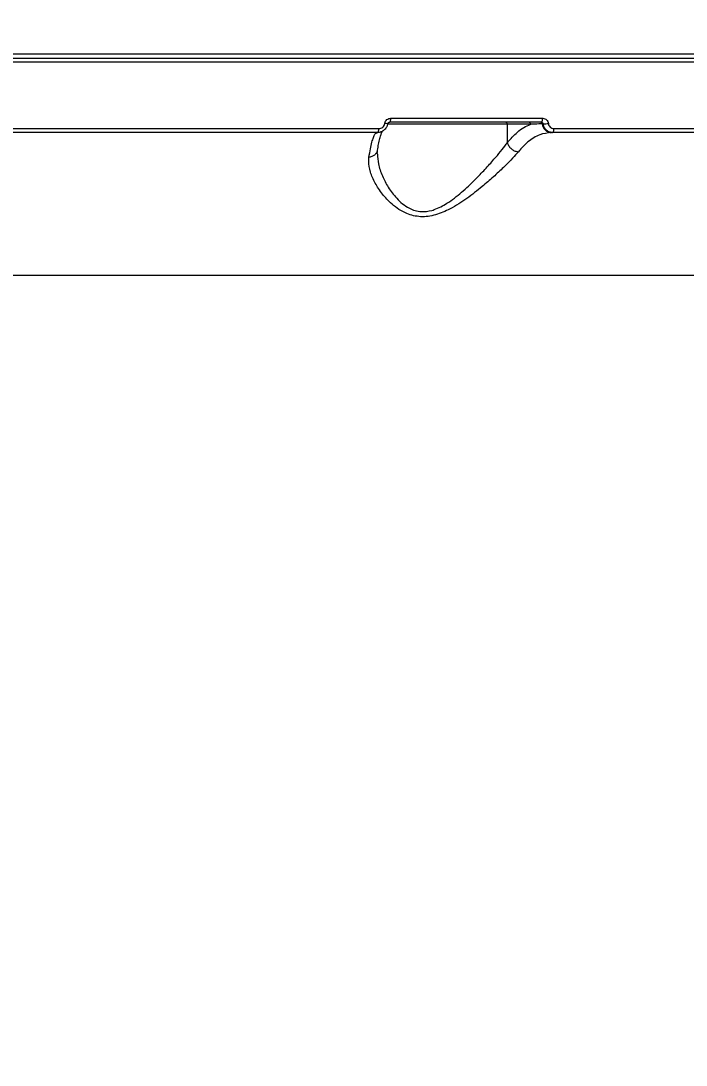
# Model space of a CAD drawing. Header units: millimetres. Extents: x -7735 to 7893, y -6545 to 6034.
# Drawn here: x 2766.6 to 2927.2, y 23 to 275.1 of the extents above; entities that cross this region are included whole.
import ezdxf

# ---------------------------------------------------------------- set-up
doc = ezdxf.new("R2010")
doc.units = ezdxf.units.MM
for name, color, linetype in [('DIKOM_ОБЪЕКТ', 7, 'Continuous'), ('DIKOM_РАЗМЕР_ЗОНА', 7, 'Continuous'), ('DIKOM_РАЗМЕР_ОБЪЕКТА', 7, 'Continuous')]:
    doc.layers.add(name, color=color, linetype=linetype)
doc.styles.add('style1', font='arial.ttf', dxfattribs={"width": 0.8})
doc.dimstyles.new('1-50', dxfattribs={"dimtxt": 300, "dimasz": 200, "dimexe": 100, "dimexo": 0, "dimgap": 100, "dimtad": 1, "dimtxsty": 'style1', "dimcen": 200, "dimclrd": 7, "dimclre": 7, "dimclrt": 7, "dimadec": 1, "dimazin": 2, "dimtfac": 1, "dimtmove": 0, "dimatfit": 2, "dimfxl": 0, "dimlwd": 25, "dimlwe": 18, "dimarcsym": 0})

# ---------------------------------------------------------------- blocks, each defined once
blk = doc.blocks.new('*D0')
at = {"layer": 'Defpoints', "color": 0, "transparency": 16777216}
for p in [(5893.22, 882.1), (-4595.74, 266.13), (5893.22, -5840.17)]:
    blk.add_point(p, dxfattribs=at)
at = {"layer": 'DIKOM_РАЗМЕР_ОБЪЕКТА', "color": 7, "lineweight": 18, "transparency": 16777216}
for p, q in [((5893.22, 882.1), (5893.22, -5940.17)), ((-4595.74, 266.13), (-4595.74, -5940.17))]:
    blk.add_line(p, q, dxfattribs=at)
at = {"layer": 'DIKOM_РАЗМЕР_ОБЪЕКТА', "color": 7, "lineweight": 25, "transparency": 16777216}
blk.add_line((-4395.74, -5840.17), (5693.22, -5840.17), dxfattribs=at)
at = {"layer": 'DIKOM_РАЗМЕР_ОБЪЕКТА', "color": 7, "transparency": 16777216}
for points in [[(-4395.74, -5806.84), (-4395.74, -5873.51), (-4595.74, -5840.17)], [(5693.22, -5806.84), (5693.22, -5873.51), (5893.22, -5840.17)]]:
    blk.add_solid(points, dxfattribs=at)
at = {"layer": 'DIKOM_РАЗМЕР_ОБЪЕКТА', "color": 7, "transparency": 16777216, "insert": (648.74, -5587), "char_height": 300, "attachment_point": 5, "style": 'style1'}
blk.add_mtext('10450', dxfattribs=at)
blk = doc.blocks.new('*D3')
at = {"layer": 'Defpoints', "color": 0, "transparency": 16777216}
for p in [(-6112.56, 266.13), (7893.22, 266.13), (7893.22, -6445.11)]:
    blk.add_point(p, dxfattribs=at)
at = {"layer": 'DIKOM_РАЗМЕР_ЗОНА', "color": 7, "lineweight": 18, "transparency": 16777216}
for p, q in [((-6112.56, 266.13), (-6112.56, -6545.11)), ((7893.22, 266.13), (7893.22, -6545.11))]:
    blk.add_line(p, q, dxfattribs=at)
at = {"layer": 'DIKOM_РАЗМЕР_ЗОНА', "color": 7, "lineweight": 25, "transparency": 16777216}
blk.add_line((-5912.56, -6445.11), (7693.22, -6445.11), dxfattribs=at)
at = {"layer": 'DIKOM_РАЗМЕР_ЗОНА', "color": 7, "transparency": 16777216}
for points in [[(-5912.56, -6411.77), (-5912.56, -6478.44), (-6112.56, -6445.11)], [(7693.22, -6411.77), (7693.22, -6478.44), (7893.22, -6445.11)]]:
    blk.add_solid(points, dxfattribs=at)
at = {"layer": 'DIKOM_РАЗМЕР_ЗОНА', "color": 7, "transparency": 16777216, "insert": (890.33, -6191.83), "char_height": 300, "attachment_point": 5, "style": 'style1'}
blk.add_mtext('13950', dxfattribs=at)

msp = doc.modelspace()

# ---------------------------------------------------------------- linework, layer by layer
at = {"layer": 'DIKOM_ОБЪЕКТ', "color": 7, "linetype": 'Continuous', "lineweight": 15}
for p, q in [((2477.81, 266.125), (3098.633, 266.125)), ((2477.811, 267.128), (3099.147, 267.128)), ((3099.147, 265.123), (2477.811, 265.123)), ((2884.063, 250.125), (2855.039, 250.125)), ((2855.146, 250.209), (2855.151, 250.209)), ((2892.244, 250.625), (2855.607, 250.625)), ((2855.92, 251.591), (2892.587, 251.591)), ((2889.696, 250.125), (2884.063, 250.125)), ((2884.063, 245.721), (2884.063, 250.125)), ((2892.724, 250.209), (2892.476, 250.209)), ((2852.723, 248.125), (2746.219, 248.125)), ((2746.442, 249.085), (2853.034, 249.085)), ((2894.99, 248.125), (2894.711, 248.125)), ((2996.37, 248.125), (2894.99, 248.125)), ((2895.336, 249.085), (2996.799, 249.085)), ((2852.656, 243.108), (2852.674, 242.95)), ((3021.238, 213.623), (2542.579, 213.623))]:
    msp.add_line(p, q, dxfattribs=at)
at = {"layer": 'DIKOM_ОБЪЕКТ', "color": 7, "linetype": 'Continuous', "lineweight": 15, "flags": 128}
for points in [[(2855.607, 250.625), (2855.667, 250.644), (2855.725, 250.698), (2855.778, 250.787), (2855.825, 250.906), (2855.864, 251.052), (2855.894, 251.219), (2855.913, 251.401), (2855.92, 251.591)], [(2892.244, 250.625), (2892.309, 250.644), (2892.372, 250.698), (2892.431, 250.787), (2892.482, 250.906), (2892.525, 251.052), (2892.558, 251.219), (2892.579, 251.401), (2892.587, 251.591)], [(2852.723, 248.125), (2852.782, 248.144), (2852.839, 248.198), (2852.892, 248.285), (2852.938, 248.404), (2852.977, 248.549), (2853.006, 248.715), (2853.025, 248.896), (2853.034, 249.085)], [(2894.99, 248.125), (2895.056, 248.144), (2895.119, 248.198), (2895.178, 248.285), (2895.23, 248.404), (2895.273, 248.549), (2895.305, 248.715), (2895.327, 248.896), (2895.336, 249.085)]]:
    msp.add_lwpolyline(points, dxfattribs=at)
at = {"layer": 'DIKOM_ОБЪЕКТ', "color": 7, "linetype": 'Continuous', "lineweight": 15}
for centre, radius, start, end in [((2853.198, 241.79), 8.643, 76.93546, 81.48523), ((2883.586, 250.148), 0.478, 357.31826, 87.06504), ((2889.218, 250.147), 0.478, 357.34696, 87.06632), ((2892.009, 250.157), 0.469, 6.3713, 87.68667), ((2894.806, 250.469), 2.345, 186.36747, 267.66612), ((2892.609, 257.324), 7.116, 270.92768, 280.96877)]:
    msp.add_arc(centre, radius, start, end, dxfattribs=at)
for points, knots in [([(2855.146, 250.209), (2855.14, 250.176), (2855.084, 249.869), (2854.862, 249.302), (2854.305, 248.654), (2853.562, 248.21), (2853.002, 248.154), (2852.723, 248.125)], [0, 0, 0, 0, 0.0286345, 0.2670895, 0.510156, 0.7556887, 1, 1, 1, 1]), ([(2853.034, 249.085), (2853.2, 249.102), (2853.532, 249.136), (2853.975, 249.402), (2854.307, 249.792), (2854.44, 250.133), (2854.474, 250.318), (2854.477, 250.338)], [0, 0, 0, 0, 0.2457873, 0.4918202, 0.7342942, 0.9715307, 1, 1, 1, 1]), ([(2854.477, 250.338), (2854.481, 250.357), (2854.514, 250.541), (2854.647, 250.883), (2854.979, 251.273), (2855.422, 251.54), (2855.754, 251.574), (2855.92, 251.591)], [0, 0, 0, 0, 0.0278396, 0.2650332, 0.5077487, 0.7540363, 1, 1, 1, 1]), ([(2855.156, 250.208), (2855.161, 250.239), (2855.174, 250.32), (2855.241, 250.438), (2855.347, 250.546), (2855.476, 250.617), (2855.565, 250.615), (2855.608, 250.614)], [0, 0, 0, 0, 0.1140379, 0.3017298, 0.5104962, 0.7625105, 1, 1, 1, 1]), ([(2884.063, 245.721), (2884.859, 246.613), (2886.153, 248.064), (2888.061, 249.415), (2889.149, 249.888), (2889.696, 250.125)], [0, 0, 0, 0, 0.4427044, 0.7201651, 1, 1, 1, 1]), ([(2892.476, 250.209), (2892.335, 250.208), (2891.631, 250.206), (2890.692, 250.18), (2889.911, 250.137), (2889.696, 250.125)], [0, 0, 0, 0, 0.1533214, 0.7665885, 1, 1, 1, 1]), ([(2892.724, 250.209), (2892.711, 250.263), (2892.687, 250.372), (2892.582, 250.505), (2892.44, 250.596), (2892.32, 250.624), (2892.254, 250.625), (2892.244, 250.625)], [0, 0, 0, 0, 0.2369357, 0.4742599, 0.7137535, 0.9566618, 1, 1, 1, 1]), ([(2892.587, 251.591), (2892.615, 251.59), (2892.801, 251.586), (2893.142, 251.501), (2893.543, 251.227), (2893.845, 250.827), (2893.923, 250.501), (2893.963, 250.338)], [0, 0, 0, 0, 0.0425967, 0.2824515, 0.5216097, 0.7607386, 1, 1, 1, 1]), ([(2894.99, 248.125), (2894.944, 248.126), (2894.64, 248.132), (2894.081, 248.275), (2893.421, 248.729), (2892.921, 249.394), (2892.789, 249.937), (2892.724, 250.209)], [0, 0, 0, 0, 0.04225396, 0.28195384, 0.5212718, 0.760635, 1, 1, 1, 1]), ([(2893.963, 250.338), (2894.002, 250.174), (2894.08, 249.848), (2894.382, 249.448), (2894.782, 249.175), (2895.123, 249.089), (2895.308, 249.085), (2895.336, 249.085)], [0, 0, 0, 0, 0.2393871, 0.4786925, 0.717971, 0.9577565, 1, 1, 1, 1]), ([(2850.65, 242.186), (2850.765, 242.876), (2850.994, 244.262), (2851.357, 245.827), (2851.728, 247.003), (2852.157, 247.915), (2852.468, 248.047), (2852.651, 248.125)], [0, 0, 0, 0, 0.1872869, 0.37655, 0.557007, 0.7391947, 1, 1, 1, 1]), ([(2852.701, 243.86), (2852.793, 244.362), (2852.989, 245.43), (2853.294, 246.709), (2853.588, 247.702), (2853.82, 248.315), (2853.979, 248.616), (2853.982, 248.619), (2853.983, 248.62)], [0, 0, 0, 0, 0.1823337, 0.3878565, 0.5897305, 0.7599607, 0.9110696, 1, 1, 1, 1]), ([(2894.711, 248.125), (2893.761, 248.018), (2891.832, 247.801), (2889.264, 246.186), (2887.586, 244.543), (2886.841, 243.641), (2886.73, 243.506)], [0, 0, 0, 0, 0.3434902, 0.6969323, 0.9545261, 1, 1, 1, 1]), ([(2852.674, 242.95), (2852.728, 242.16), (2852.845, 240.465), (2853.794, 237.716), (2855.244, 234.887), (2856.927, 232.604), (2858.702, 230.909), (2860.201, 229.899), (2861.761, 229.266), (2863.57, 228.942), (2865.196, 229.141), (2867.298, 229.799), (2869.838, 231.147), (2873.096, 233.718), (2876.095, 236.558), (2878.688, 239.26), (2880.744, 241.548), (2882.455, 243.586), (2883.49, 244.896), (2883.965, 245.581), (2884.064, 245.713), (2884.064, 245.714)], [0, 0, 0, 0, 0.0701832, 0.1506122, 0.2253919, 0.3017952, 0.3439057, 0.3869427, 0.4167331, 0.4476684, 0.4960687, 0.5079768, 0.5704692, 0.6516128, 0.7359162, 0.8038446, 0.872932, 0.9288814, 0.9858349, 0.9999659, 1, 1, 1, 1]), ([(2884.064, 245.714), (2884.064, 245.715), (2884.064, 245.717), (2884.064, 245.72), (2884.063, 245.721)], [0, 0, 0, 0, 0.6932728, 1, 1, 1, 1]), ([(2884.064, 245.714), (2884.145, 245.465), (2884.307, 244.967), (2884.846, 244.306), (2885.533, 243.802), (2886.152, 243.577), (2886.55, 243.515), (2886.687, 243.508), (2886.73, 243.506)], [0, 0, 0, 0, 0.2204724, 0.4409815, 0.6614337, 0.8819804, 0.9635812, 1, 1, 1, 1]), ([(2886.73, 243.506), (2886.623, 243.378), (2886.098, 242.747), (2884.96, 241.507), (2883.048, 239.597), (2880.723, 237.429), (2877.78, 234.89), (2874.351, 232.177), (2870.588, 229.764), (2867.352, 228.359), (2864.925, 227.853), (2863.114, 227.769), (2861.383, 228.019), (2859.596, 228.597), (2857.838, 229.545), (2855.785, 231.122), (2853.786, 233.27), (2852.048, 235.945), (2850.907, 238.623), (2850.515, 240.726), (2850.619, 241.848), (2850.65, 242.186)], [0, 0, 0, 0, 0.0134524, 0.0663205, 0.1192311, 0.1832726, 0.2473509, 0.326479, 0.4053661, 0.4678603, 0.4990949, 0.5303034, 0.5614393, 0.59262, 0.6345124, 0.6764886, 0.7480857, 0.8197591, 0.8939569, 0.9680662, 1, 1, 1, 1]), ([(2852.663, 243.866), (2852.655, 243.777), (2852.626, 243.45), (2852.287, 242.95), (2851.696, 242.461), (2851.139, 242.263), (2850.783, 242.201), (2850.696, 242.192), (2850.65, 242.186)], [0, 0, 0, 0, 0.100528, 0.3716777, 0.6427748, 0.913935, 0.9543795, 1, 1, 1, 1]), ([(2852.669, 242.949), (2852.665, 242.99), (2852.632, 243.332), (2852.69, 243.592), (2852.741, 243.821)], [0, 0, 0, 0, 0.1211171, 1, 1, 1, 1]), ([(2832.786, -115.776), (2835.31, -115.764), (2841.542, -115.735), (2851.456, -114.391), (2862.487, -111.855), (2873.527, -108.075), (2884.537, -103.062), (2895.479, -96.787), (2906.099, -89.401), (2916.369, -80.96), (2926.268, -71.54), (2935.973, -60.978), (2945.439, -49.262), (2954.627, -36.404), (2963.328, -22.698), (2971.524, -8.216), (2979.21, 6.957), (2986.518, 23.083), (2993.405, 40.145), (2999.838, 58.104), (3005.29, 75.353), (3009.874, 91.673), (3013.72, 106.946), (3017.219, 122.576), (3020.356, 138.51), (3023.119, 154.672), (3025.501, 171.076), (3027.535, 187.706), (3028.565, 198.949), (3029.079, 204.571)], [0, 0, 0, 0, 0.02693653, 0.06648772, 0.10606939, 0.1456205, 0.18632705, 0.22706675, 0.26777294, 0.30719353, 0.34664427, 0.38606438, 0.42663504, 0.46723871, 0.50780928, 0.54713614, 0.58649328, 0.62581998, 0.66629281, 0.70679886, 0.7472715, 0.77868505, 0.81009851, 0.84176266, 0.87342689, 0.9049435, 0.93646001, 0.96823003, 1, 1, 1, 1])]:
    msp.add_open_spline(points, degree=3, knots=knots, dxfattribs=at)

# ---------------------------------------------------------------- dimensions: what is measured, and where the dimension line sits
at = {"layer": 'DIKOM_РАЗМЕР_ЗОНА'}
dim = msp.add_linear_dim(base=(7893.216, -6445.106), p1=(-6112.558, 266.125), p2=(7893.216, 266.125), text='13950', dimstyle='1-50', dxfattribs=at)
dim.commit()
dim.dimension.update_dxf_attribs({"geometry": '*D3', "text_midpoint": (890.329, -6445.106), "dimtype": 160})
at = {"layer": 'DIKOM_РАЗМЕР_ОБЪЕКТА'}
dim = msp.add_linear_dim(base=(5893.216, -5840.173), p1=(-4595.736, 266.125), p2=(5893.216, 882.098), text='10450', dimstyle='1-50', dxfattribs=at)
dim.commit()
dim.dimension.update_dxf_attribs({"geometry": '*D0', "text_midpoint": (648.74, -5840.173), "dimtype": 160})

doc.saveas('drawing.dxf')
